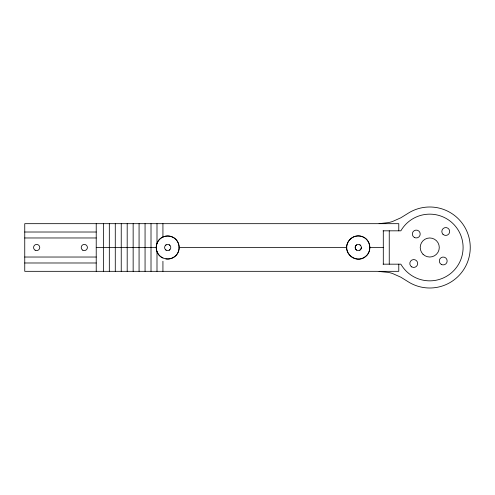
<?xml version="1.0" encoding="UTF-8"?>
<svg xmlns="http://www.w3.org/2000/svg" width="495" height="495" viewBox="0 0 495 495"><rect width="100%" height="100%" fill="white"/><g stroke="black" fill="none" stroke-linecap="round" stroke-linejoin="round"><path stroke-width="0.74" d="M361.375 247.519A3.1 3.1 0 0 1 356.716 250.173C354.692 249.078 354.717 245.879 356.746 244.808A3.1 3.1 0 0 1 361.375 247.519L360.954 249.065L359.809 250.192M165.503 245.31L166.141 244.821M169.24 250.179L169.884 249.69M379.09 223.653L388.464 222.595A40.466 40.466 0 0 0 392.659 221.444L400.808 217.812L409.501 212.423A40.497 40.497 0 0 1 470.25 247.5A40.497 40.497 0 0 1 409.501 282.577L400.808 277.188L392.659 273.556A40.466 40.466 0 0 0 388.464 272.405L377.339 271.322L24.75 271.322L24.75 223.678L398.778 223.678L398.778 230.825M379.09 271.347L398.778 271.322L398.778 264.175M383.062 230.825L400.863 230.825A33.351 33.351 0 0 1 451.186 221.952A33.351 33.351 0 0 1 451.186 273.048A33.351 33.351 0 0 1 400.863 264.175L383.062 264.175M24.75 232.013L96.222 232.013M24.75 237.971L96.222 237.971M96.222 247.5L156.272 247.5M179.11 247.5L346.778 247.5M369.784 247.5L383.297 247.5M24.75 257.029L96.222 257.029M24.75 262.987L96.222 262.987M162.942 257.988C153.827 254.275 154.285 239.846 163.622 236.734A11.447 11.373 0 0 1 172.427 237.012C180.285 240.279 181.467 252.091 174.407 256.849A11.453 11.385 0 0 1 165.831 258.86M169.24 244.821L169.884 245.31M165.503 249.69A3.1 3.1 0 0 0 170.682 248.304A3.1 3.1 0 0 0 166.889 244.511A3.1 3.1 0 0 0 165.503 249.69L166.141 250.179M359.846 244.827L360.484 245.322M389.249 230.825L389.249 264.175M383.297 230.825L383.297 264.175M162.929 223.678L162.929 237.105M162.929 261.273L162.929 271.322M156.995 223.678L156.995 243.441M156.995 251.701L156.995 271.322M151.012 223.678L151.012 271.322M145.06 223.678L145.06 271.322M139.07 223.678L139.07 271.322M133.149 223.678L133.149 271.322M127.19 223.678L127.19 271.322M121.238 223.678L121.238 271.322M115.279 223.678L115.279 271.322M109.321 223.678L109.321 271.322M103.368 223.678L103.368 271.322M96.222 223.678L96.222 271.322M356.716 250.173A3.1 3.1 0 0 1 356.746 244.808M347.546 243.088C342.738 253.446 356.629 264.095 365.366 256.688C372.296 251.615 370.706 239.84 362.686 236.771A11.534 11.465 0 0 0 353.807 236.796C351.023 238.052 348.796 240.304 347.546 243.088M411.778 266.91A3.929 3.929 0 0 0 417.675 263.501A3.929 3.929 0 0 0 411.778 260.098A3.929 3.929 0 0 0 411.778 266.91M441.262 264.38A3.929 3.929 0 0 0 447.158 260.976A3.929 3.929 0 0 0 441.262 257.573A3.929 3.929 0 0 0 441.262 264.38M414.309 237.427A3.929 3.929 0 0 0 420.206 234.024A3.929 3.929 0 0 0 414.309 230.621A3.929 3.929 0 0 0 414.309 237.427M442.976 234.277A3.929 3.929 0 0 0 449.553 232.514A3.929 3.929 0 0 0 444.739 227.7A3.929 3.929 0 0 0 442.976 234.277M423.015 254.238A9.529 9.529 0 0 0 438.954 249.969A9.529 9.529 0 0 0 427.284 238.293A9.529 9.529 0 0 0 423.015 254.238M82.758 250.179A3.1 3.1 0 0 0 87.405 247.5A3.1 3.1 0 0 0 82.758 244.821A3.1 3.1 0 0 0 82.758 250.179M35.114 250.179A3.1 3.1 0 0 0 39.761 247.5A3.1 3.1 0 0 0 35.114 244.821A3.1 3.1 0 0 0 35.114 250.179M160.399 256.404A11.509 11.509 0 0 0 179.048 249.362A11.509 11.509 0 0 0 163.622 236.734A11.509 11.509 0 0 0 160.399 256.404M351.24 256.726A11.602 11.602 0 0 0 369.79 248.985A11.602 11.602 0 0 0 353.807 236.796A11.602 11.602 0 0 0 351.24 256.726"/></g></svg>
